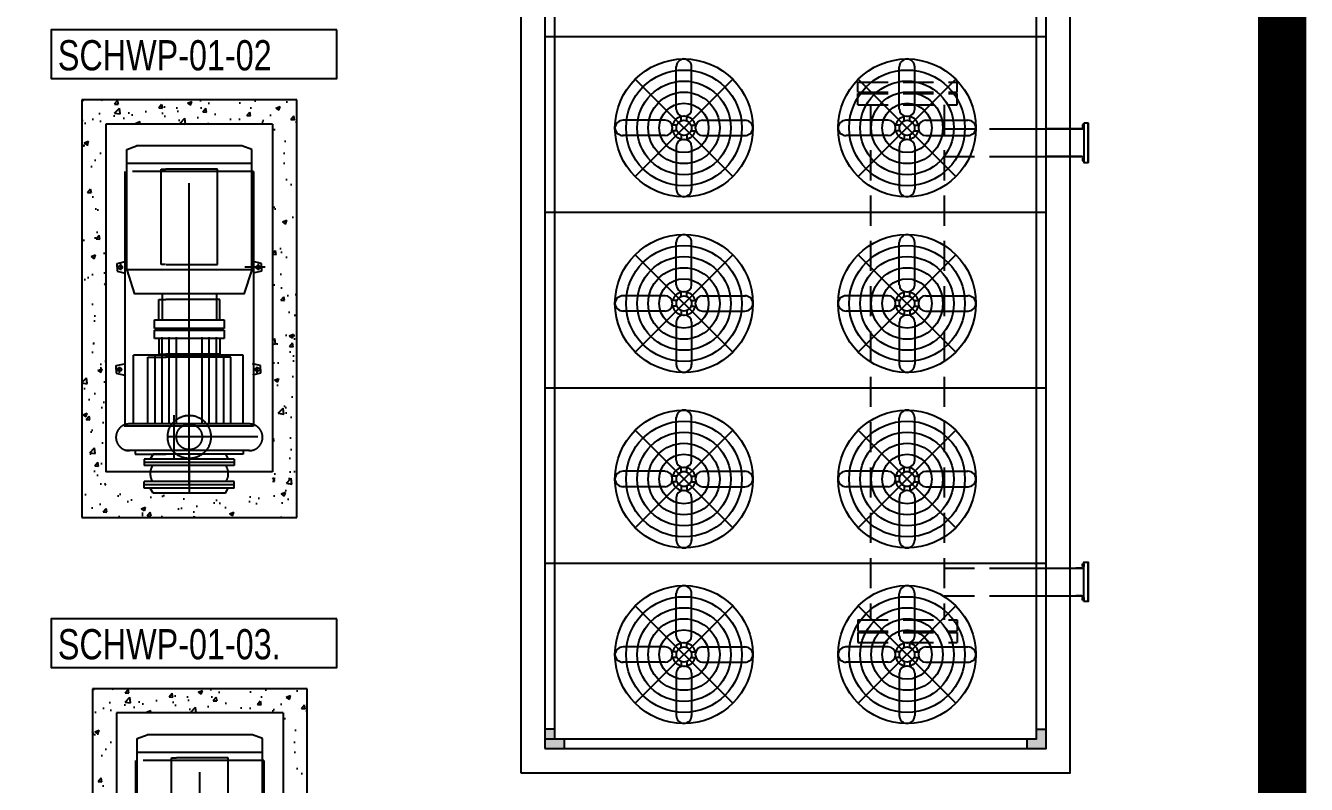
# Model space of a CAD drawing. Header units: millimetres. Extents: x -21221 to 1625077, y -149981 to 356550.
# Drawn here: x 309413 to 314710, y 132588 to 135727 of the extents above; entities that cross this region are included whole.
import ezdxf

# ---------------------------------------------------------------- set-up
doc = ezdxf.new("R2010")
doc.units = ezdxf.units.MM
doc.header["$LTSCALE"] = 1000
doc.header["$MEASUREMENT"] = 0
for name, pattern in [('CENTER', [2, 1.25, -0.25, 0.25, -0.25]), ('CENTERX2', [4, 2.5, -0.5, 0.5, -0.5]), ('DASHED', [0.75, 0.5, -0.25]), ('HIDDEN2', [0.1875, 0.125, -0.0625])]:
    doc.linetypes.add(name, pattern=pattern)
doc.layers.get('0').update_dxf_attribs({"linetype": 'CONTINUOUS'})
doc.layers.add('12- EQUIPMENT HVAC', color=12, linetype='CONTINUOUS')
doc.layers.add('HVAC-FURNITURE', color=9, linetype='CENTERX2')
doc.styles.add('STENCIL', font='stencil.shx')

# ---------------------------------------------------------------- blocks, each defined once
blk = doc.blocks.new('SCHWP-01-03.')
at = {"color": 12}
for p, q in [((-368, 852.4), (-368, -585.9)), ((321, 852.4), (-368, 852.4)), ((321, 852.4), (321, -585.9)), ((-282.3, 746.9), (-241.6, 762)), ((-282.3, 688.7), (-282.3, 746.9)), ((194.5, 762), (-241.6, 762)), ((235.2, 746.9), (194.5, 762)), ((235.2, 688.7), (235.2, 746.9)), ((235.2, 688.7), (-282.3, 688.7)), ((-282.3, 249.3), (-282.3, 688.7)), ((235.2, 249.3), (235.2, 688.7)), ((-288.8, -397.1), (-288.8, 655.3)), ((-140.2, 666.1), (-120.1, 666.1)), ((-140.2, 271.1), (-140.2, 666.1)), ((93.1, 666.1), (-120.5, 666.1)), ((93.1, 271.1), (93.1, 666.1)), ((241.7, 655.3), (241.7, -397.1)), ((-322.3, 275.3), (-288.3, 283.1)), ((-322.3, 259.4), (-322.3, 275.3)), ((-308.5, 273.5), (-308.5, 248.3)), ((-122, 271.1), (-140.2, 271.1)), ((-118.7, 271.1), (93.1, 271.1)), ((275.3, 275.3), (241.2, 283.1)), ((261.5, 273.5), (261.5, 248.3)), ((275.3, 259.4), (275.3, 275.3)), ((-322.3, 259.4), (-322.3, 243.6)), ((-322.3, 243.6), (-288.3, 235.8)), ((235.2, 249.3), (-282.3, 249.3)), ((-282.3, 249.3), (-249.5, 147.7)), ((235.2, 249.3), (202.4, 147.7)), ((275.3, 243.6), (241.2, 235.8)), ((275.3, 259.4), (275.3, 243.6)), ((202.9, 149.2), (-250, 149.2)), ((-149.3, 126.8), (-120.1, 126.8)), ((-149.3, 43.4), (-149.3, 126.8)), ((-134.7, 43), (-134.7, 147.7)), ((102.3, 126.8), (-120.5, 126.8)), ((89.9, 41.5), (89.9, 147.7)), ((102.3, 43.4), (102.3, 126.8)), ((-167.4, 7), (-167.4, 42.2)), ((-167.4, 42.2), (-120.3, 42.2)), ((-120.3, 7), (-167.4, 7)), ((-167.4, 0), (-120.3, 0)), ((-167.4, -35.1), (-167.4, 0)), ((-120.3, 42.2), (120.3, 42.2)), ((120.3, 7), (-120.3, 7)), ((-120.3, 0), (120.3, 0)), ((120.3, 42.2), (120.3, 7)), ((-120.3, -35.1), (-167.4, -35.1)), ((-149.3, -35.1), (-149.3, -99.2)), ((120.3, -35.1), (-120.3, -35.1)), ((102.3, -35.1), (102.3, -99.2)), ((120.3, 0), (120.3, -35.1)), ((199.6, -103.4), (-254.6, -103.4)), ((-165.7, -104.7), (-165.7, -388.6)), ((-149.3, -99.2), (-120.1, -99.2)), ((102.3, -99.2), (-120.5, -99.2)), ((118.6, -104.7), (118.6, -388.6)), ((-325.9, -147.2), (-291.8, -139.3)), ((-325.9, -163), (-325.9, -147.2)), ((-312.1, -177.1), (-312.1, -151.8)), ((-194.8, -388.6), (-194.8, -111.7)), ((-194.8, -111.7), (-119.3, -111.7)), ((147.8, -111.7), (-121.4, -111.7)), ((147.8, -388.6), (147.8, -111.7)), ((271.7, -147.2), (237.7, -139.3)), ((257.9, -177.1), (257.9, -151.8)), ((271.7, -163), (271.7, -147.2)), ((-325.9, -163), (-325.9, -178.8)), ((-325.9, -178.8), (-291.8, -186.7)), ((271.7, -178.8), (237.7, -186.7)), ((271.7, -163), (271.7, -178.8)), ((241.7, -397.1), (-292.3, -397.1)), ((-246.9, -496.6), (-246.9, -513)), ((-246.9, -513), (-120.3, -513)), ((-173.4, -513), (-184.6, -533.6)), ((126.4, -513), (-173.4, -513)), ((199.8, -513), (-120.3, -513)), ((126.4, -513), (137.5, -533.6)), ((199.8, -496.6), (199.8, -513)), ((162.6, -533.6), (-209.6, -533.6)), ((-209.6, -533.6), (-209.6, -547.3)), ((162.6, -547.3), (-209.6, -547.3)), ((-209.6, -547.3), (-209.6, -561)), ((162.6, -561), (-209.6, -561)), ((162.6, -533.6), (162.6, -547.3)), ((162.6, -547.3), (162.6, -561)), ((321, -585.9), (-368, -585.9)), ((162.6, -627.2), (-209.6, -627.2)), ((-209.6, -641), (-209.6, -627.2)), ((-112.5, -585.2, 45764.8), (173.9, -585.2, 45764.8)), ((-112.5, -585.2, 45764.8), (173.9, -585.2, 45764.8)), ((162.6, -641), (162.6, -627.2)), ((162.6, -641), (-209.6, -641)), ((-209.6, -654.7), (-209.6, -641)), ((162.6, -654.7), (-209.6, -654.7)), ((-173.4, -675.3), (-184.6, -654.7)), ((126.4, -675.3), (-173.4, -675.3)), ((126.4, -675.3), (137.5, -654.7)), ((162.6, -654.7), (162.6, -641))]:
    blk.add_line(p, q, dxfattribs=at)
at = {"color": 12, "linetype": 'CENTER'}
for p, q in [((-23.5, -643), (-23.5, 762)), ((-23.5, -643), (-23.5, 762)), ((290.6, 259.4), (206.4, 259.4)), ((-85.5, -536.8), (-85.5, -352.7)), ((226.6, -388.6), (-273.7, -388.6)), ((259.4, -442), (-112.8, -442)), ((226.1, -498.7), (-290.4, -498.7)), ((-23.5, -513), (-23.5, -675.3))]:
    blk.add_line(p, q, dxfattribs=at)
at = {"color": 12, "linetype": 'DASHED'}
for p, q in [((241.7, 655.3), (-288.8, 655.3)), ((-135.9, -388.6), (-135.9, -29.9)), ((-106.1, -388.6), (-106.1, -29.9)), ((-76.3, -388.6), (-76.3, -29.9)), ((29.3, -388.6), (29.3, -29.9)), ((59.1, -388.6), (59.1, -29.9)), ((88.8, -388.6), (88.8, -29.9))]:
    blk.add_line(p, q, dxfattribs=at)
at = {"color": 12, "linetype": 'Continuous'}
for p, q in [((-254.6, -388.6), (-254.6, -103.4)), ((199.6, -383.7), (199.6, -103.4))]:
    blk.add_line(p, q, dxfattribs=at)
at = {"color": 12}
for centre, radius in [((-308.5, 259.4), 7.77), ((261.5, 259.4), 7.77), ((-312.1, -163), 7.77), ((257.9, -163), 7.77), ((-23.5, -442), 89.3), ((-23.5, -442), 53.1)]:
    blk.add_circle(centre, radius, dxfattribs=at)
for centre, radius, start, end in [((-271.6, -443.6), 55.1, 92.1357, 271.6189), ((224.6, -443.6), 55.1, 268.3811, 87.8643), ((-120.3, -594.1), 64.7, 149.2103, 210.7897), ((73.3, -594.1), 64.7, 329.2103, 30.7897)]:
    blk.add_arc(centre, radius, start, end, dxfattribs=at)
blk = doc.blocks.new('SCHWP-01-02')
at = {"color": 12}
for p, q in [((-368, 810.2), (-368, -628.1)), ((321, 810.2), (-368, 810.2)), ((321, 810.2), (321, -628.1)), ((-282.3, 704.8), (-241.6, 719.9)), ((-282.3, 646.5), (-282.3, 704.8)), ((194.5, 719.9), (-241.6, 719.9)), ((235.2, 704.8), (194.5, 719.9)), ((235.2, 646.5), (235.2, 704.8)), ((235.2, 646.5), (-282.3, 646.5)), ((-282.3, 207.1), (-282.3, 646.5)), ((235.2, 207.1), (235.2, 646.5)), ((-288.8, -439.3), (-288.8, 613.2)), ((-140.2, 623.9), (-120.1, 623.9)), ((-140.2, 228.9), (-140.2, 623.9)), ((93.1, 623.9), (-120.5, 623.9)), ((93.1, 228.9), (93.1, 623.9)), ((241.7, 613.2), (241.7, -439.3)), ((-322.3, 233.1), (-288.3, 240.9)), ((-322.3, 217.3), (-322.3, 233.1)), ((-322.3, 217.3), (-322.3, 201.5)), ((-308.5, 231.4), (-308.5, 206.1)), ((-122, 228.9), (-140.2, 228.9)), ((-118.7, 228.9), (93.1, 228.9)), ((275.3, 233.1), (241.2, 240.9)), ((261.5, 231.4), (261.5, 206.1)), ((275.3, 217.3), (275.3, 233.1)), ((275.3, 217.3), (275.3, 201.5)), ((-322.3, 201.5), (-288.3, 193.6)), ((235.2, 207.1), (-282.3, 207.1)), ((-282.3, 207.1), (-249.5, 105.6)), ((235.2, 207.1), (202.4, 105.6)), ((275.3, 201.5), (241.2, 193.6)), ((202.9, 107.1), (-250, 107.1)), ((-149.3, 84.7), (-120.1, 84.7)), ((-149.3, 1.2), (-149.3, 84.7)), ((-134.7, 0.8), (-134.7, 105.6)), ((102.3, 84.7), (-120.5, 84.7)), ((89.9, -0.7), (89.9, 105.6)), ((102.3, 1.2), (102.3, 84.7)), ((-167.4, -35.1), (-167.4, 0)), ((-167.4, 0), (-120.3, 0)), ((-120.3, 0), (120.3, 0)), ((-120.3, -35.1), (-167.4, -35.1)), ((-167.4, -42.2), (-120.3, -42.2)), ((-167.4, -77.3), (-167.4, -42.2)), ((120.3, -35.1), (-120.3, -35.1)), ((-120.3, -42.2), (120.3, -42.2)), ((120.3, 0), (120.3, -35.1)), ((120.3, -42.2), (120.3, -77.3)), ((-120.3, -77.3), (-167.4, -77.3)), ((-149.3, -77.3), (-149.3, -141.3)), ((120.3, -77.3), (-120.3, -77.3)), ((102.3, -77.3), (102.3, -141.3)), ((199.6, -145.6), (-254.6, -145.6)), ((-194.8, -430.7), (-194.8, -153.8)), ((-194.8, -153.8), (-119.3, -153.8)), ((-165.7, -146.8), (-165.7, -430.7)), ((-149.3, -141.3), (-120.1, -141.3)), ((147.8, -153.8), (-121.4, -153.8)), ((102.3, -141.3), (-120.5, -141.3)), ((118.6, -146.8), (118.6, -430.7)), ((147.8, -430.7), (147.8, -153.8)), ((-325.9, -189.3), (-291.8, -181.5)), ((-325.9, -205.2), (-325.9, -189.3)), ((-325.9, -205.2), (-325.9, -221)), ((-312.1, -219.2), (-312.1, -194)), ((271.7, -189.3), (237.7, -181.5)), ((257.9, -219.2), (257.9, -194)), ((271.7, -205.2), (271.7, -189.3)), ((271.7, -205.2), (271.7, -221)), ((-325.9, -221), (-291.8, -228.8)), ((271.7, -221), (237.7, -228.8)), ((241.7, -439.3), (-292.3, -439.3)), ((-246.9, -538.8), (-246.9, -555.1)), ((-246.9, -555.1), (-120.3, -555.1)), ((162.6, -575.7), (-209.6, -575.7)), ((-209.6, -575.7), (-209.6, -589.5)), ((-173.4, -555.1), (-184.6, -575.7)), ((126.4, -555.1), (-173.4, -555.1)), ((199.8, -555.1), (-120.3, -555.1)), ((126.4, -555.1), (137.5, -575.7)), ((162.6, -575.7), (162.6, -589.5)), ((199.8, -538.8), (199.8, -555.1)), ((321, -628.1), (-368, -628.1)), ((162.6, -589.5), (-209.6, -589.5)), ((-209.6, -589.5), (-209.6, -603.2)), ((162.6, -603.2), (-209.6, -603.2)), ((-112.5, -627.4, 45764.8), (173.9, -627.4, 45764.8)), ((-112.5, -627.4, 45764.8), (173.9, -627.4, 45764.8)), ((162.6, -589.5), (162.6, -603.2)), ((162.6, -669.4), (-209.6, -669.4)), ((-209.6, -683.1), (-209.6, -669.4)), ((162.6, -683.1), (-209.6, -683.1)), ((-209.6, -696.9), (-209.6, -683.1)), ((162.6, -683.1), (162.6, -669.4)), ((162.6, -696.9), (162.6, -683.1)), ((162.6, -696.9), (-209.6, -696.9)), ((-173.4, -717.5), (-184.6, -696.9)), ((126.4, -717.5), (-173.4, -717.5)), ((126.4, -717.5), (137.5, -696.9))]:
    blk.add_line(p, q, dxfattribs=at)
at = {"color": 12, "linetype": 'CENTER'}
for p, q in [((-23.5, -685.2), (-23.5, 719.9)), ((-23.5, -685.2), (-23.5, 719.9)), ((290.6, 217.3), (206.4, 217.3)), ((-85.5, -579), (-85.5, -394.9)), ((226.6, -430.7), (-273.7, -430.7)), ((259.4, -484.2), (-112.8, -484.2)), ((226.1, -540.9), (-290.4, -540.9)), ((-23.5, -555.1), (-23.5, -717.5))]:
    blk.add_line(p, q, dxfattribs=at)
at = {"color": 12, "linetype": 'DASHED'}
for p, q in [((241.7, 613.2), (-288.8, 613.2)), ((-135.9, -430.7), (-135.9, -72)), ((-106.1, -430.7), (-106.1, -72)), ((-76.3, -430.7), (-76.3, -72)), ((29.3, -430.7), (29.3, -72)), ((59.1, -430.7), (59.1, -72)), ((88.8, -430.7), (88.8, -72))]:
    blk.add_line(p, q, dxfattribs=at)
at = {"color": 12, "linetype": 'Continuous'}
for p, q in [((-254.6, -430.7), (-254.6, -145.6)), ((199.6, -425.9), (199.6, -145.6))]:
    blk.add_line(p, q, dxfattribs=at)
at = {"color": 12}
for centre, radius in [((-308.5, 217.3), 7.77), ((261.5, 217.3), 7.77), ((-312.1, -205.2), 7.77), ((257.9, -205.2), 7.77), ((-23.5, -484.2), 89.3), ((-23.5, -484.2), 53.1)]:
    blk.add_circle(centre, radius, dxfattribs=at)
for centre, radius, start, end in [((-271.6, -485.8), 55.1, 92.1357, 271.6189), ((224.6, -485.8), 55.1, 268.3811, 87.8643), ((-120.3, -636.3), 64.7, 149.2103, 210.7897), ((73.3, -636.3), 64.7, 329.2103, 30.7897)]:
    blk.add_arc(centre, radius, start, end, dxfattribs=at)
blk = doc.blocks.new('chiller-no-02')
for points in [[(-6616.5, 1036.5), (-6616.5, 956.5), (-6576.5, 956.5), (-6576.5, 996.5), (-6536.5, 996.5), (-6536.5, 1036.5)], [(-6616.5, -1036.5), (-6616.5, -956.5), (-6576.5, -956.5), (-6576.5, -996.5), (-6536.5, -996.5), (-6536.5, -1036.5)]]:
    blk.add_hatch(color=256).paths.add_polyline_path(points)
for p, q in [((-6536.5, 996.5), (-6536.5, 1036.5)), ((-5850.2, 1036.5), (-5850.2, -1036.5)), ((-5123.9, 1036.5), (-5123.9, -1036.5)), ((-4397.7, 1036.5), (-4397.7, -1036.5)), ((-3671.4, 1036.5), (-3671.4, -1036.5)), ((-6576.5, 956.5), (-6616.5, 956.5)), ((-5984.1, -891.1), (-5984.1, -1192.8)), ((-5869.9, -891.1), (-5869.9, -1192.8)), ((-4167.5, -891.1), (-4167.5, -1192.8)), ((-4053.2, -891.1), (-4053.2, -1192.8)), ((-6576.5, -956.5), (-6616.5, -956.5)), ((-6536.5, -996.5), (-6536.5, -1036.5)), ((-4167.5, -1183.7), (-4167.5, -1041.1)), ((-4053.2, -1183.7), (-4053.2, -1041.1)), ((-5984.1, -1183.7), (-5984.1, -1160.1)), ((-5869.9, -1183.7), (-5869.9, -1160.1)), ((-5984.2, -1192.8), (-5984.2, -1192.8)), ((-5968, -1192.8), (-5968, -1192.8)), ((-5863.1, -1192.8), (-5863.1, -1187.6)), ((-5863.1, -1187.6), (-5851.8, -1187.6)), ((-5851.8, -1192.8), (-5863.1, -1192.8)), ((-5851.8, -1187.6), (-5851.8, -1192.8)), ((-4185.6, -1187.6), (-4185.6, -1192.8)), ((-4174.3, -1187.6), (-4185.6, -1187.6)), ((-4185.6, -1192.8), (-4174.3, -1192.8)), ((-4174.3, -1192.8), (-4174.3, -1187.6)), ((-4069.4, -1192.8), (-4069.4, -1192.8)), ((-4053.2, -1192.8), (-4053.2, -1192.8))]:
    blk.add_line(p, q)
at = {"color": 9}
for p, q in [((-6259.6, 538.7), (-6259.6, 715.7)), ((-6195.9, 538.7), (-6195.9, 713)), ((-5533.3, 538.7), (-5533.3, 715.7)), ((-5469.6, 538.7), (-5469.6, 713)), ((-4807, 538.7), (-4807, 715.7)), ((-4743.3, 538.7), (-4743.3, 713)), ((-4080.7, 538.7), (-4080.7, 715.7)), ((-4017.1, 538.7), (-4017.1, 713)), ((-6429.4, 259.6), (-6026.1, 663)), ((-6429.4, 663), (-6026.1, 259.6)), ((-5703.1, 259.6), (-5299.8, 663)), ((-5703.1, 663), (-5299.8, 259.6)), ((-4976.9, 259.6), (-4573.5, 663)), ((-4976.9, 663), (-4573.5, 259.6)), ((-4250.6, 259.6), (-3847.2, 663)), ((-4250.6, 663), (-3847.2, 259.6)), ((-6305.2, 493.1), (-6479.4, 493.1)), ((-6239.5, 490.3), (-6239.5, 510.9)), ((-6225.2, 509.4), (-6230.3, 509.4)), ((-6216, 490.3), (-6216, 510.9)), ((-6150.3, 493.1), (-5973.3, 493.1)), ((-5578.9, 493.1), (-5753.2, 493.1)), ((-5513.2, 490.3), (-5513.2, 510.9)), ((-5499, 509.4), (-5504, 509.4)), ((-5489.7, 490.3), (-5489.7, 510.9)), ((-5424, 493.1), (-5247, 493.1)), ((-4852.6, 493.1), (-5026.9, 493.1)), ((-4786.9, 490.3), (-4786.9, 510.9)), ((-4772.7, 509.4), (-4777.7, 509.4)), ((-4763.5, 490.3), (-4763.5, 510.9)), ((-4697.8, 493.1), (-4520.7, 493.1)), ((-4126.3, 493.1), (-4300.6, 493.1)), ((-4060.6, 490.3), (-4060.6, 510.9)), ((-4046.4, 509.4), (-4051.4, 509.4)), ((-4037.2, 490.3), (-4037.2, 510.9)), ((-3971.5, 493.1), (-3794.4, 493.1)), ((-6305.2, 429.4), (-6482.2, 429.4)), ((-6256.8, 473), (-6277.3, 473)), ((-6256.8, 449.6), (-6277.3, 449.6)), ((-6275.8, 463.8), (-6275.8, 458.8)), ((-6239.5, 432.2), (-6239.5, 411.7)), ((-6216, 432.2), (-6216, 411.7)), ((-6198.7, 473), (-6178.2, 473)), ((-6198.7, 449.6), (-6178.2, 449.6)), ((-6179.6, 458.8), (-6179.6, 463.8)), ((-6150.3, 429.4), (-5976, 429.4)), ((-5578.9, 429.4), (-5755.9, 429.4)), ((-5530.5, 473), (-5551, 473)), ((-5530.5, 449.6), (-5551, 449.6)), ((-5549.6, 463.8), (-5549.6, 458.8)), ((-5513.2, 432.2), (-5513.2, 411.7)), ((-5489.7, 432.2), (-5489.7, 411.7)), ((-5472.4, 473), (-5451.9, 473)), ((-5472.4, 449.6), (-5451.9, 449.6)), ((-5453.4, 458.8), (-5453.4, 463.8)), ((-5424, 429.4), (-5249.8, 429.4)), ((-4852.6, 429.4), (-5029.6, 429.4)), ((-4804.2, 473), (-4824.8, 473)), ((-4804.2, 449.6), (-4824.8, 449.6)), ((-4823.3, 463.8), (-4823.3, 458.8)), ((-4786.9, 432.2), (-4786.9, 411.7)), ((-4763.5, 432.2), (-4763.5, 411.7)), ((-4746.1, 473), (-4725.6, 473)), ((-4746.1, 449.6), (-4725.6, 449.6)), ((-4727.1, 458.8), (-4727.1, 463.8)), ((-4697.8, 429.4), (-4523.5, 429.4)), ((-4126.3, 429.4), (-4303.4, 429.4)), ((-4078, 473), (-4098.5, 473)), ((-4078, 449.6), (-4098.5, 449.6)), ((-4097, 463.8), (-4097, 458.8)), ((-4060.6, 432.2), (-4060.6, 411.7)), ((-4037.2, 432.2), (-4037.2, 411.7)), ((-4019.9, 473), (-3999.3, 473)), ((-4019.9, 449.6), (-3999.3, 449.6)), ((-4000.8, 458.8), (-4000.8, 463.8)), ((-3971.5, 429.4), (-3797.2, 429.4)), ((-6259.6, 383.9), (-6259.6, 209.6)), ((-6230.3, 413.2), (-6225.2, 413.2)), ((-6195.9, 383.9), (-6195.9, 206.8)), ((-5533.3, 383.9), (-5533.3, 209.6)), ((-5504, 413.2), (-5499, 413.2)), ((-5469.6, 383.9), (-5469.6, 206.8)), ((-4807, 383.9), (-4807, 209.6)), ((-4777.7, 413.2), (-4772.7, 413.2)), ((-4743.3, 383.9), (-4743.3, 206.8)), ((-4080.7, 383.9), (-4080.7, 209.6)), ((-4051.4, 413.2), (-4046.4, 413.2)), ((-4017.1, 383.9), (-4017.1, 206.8)), ((-6259.6, -383.9), (-6259.6, -209.6)), ((-6195.9, -383.9), (-6195.9, -206.8)), ((-5533.3, -383.9), (-5533.3, -209.6)), ((-5469.6, -383.9), (-5469.6, -206.8)), ((-4807, -383.9), (-4807, -209.6)), ((-4743.3, -383.9), (-4743.3, -206.8)), ((-4080.7, -383.9), (-4080.7, -209.6)), ((-4017.1, -383.9), (-4017.1, -206.8)), ((-6429.4, -259.6), (-6026.1, -663)), ((-6429.4, -663), (-6026.1, -259.6)), ((-5703.1, -259.6), (-5299.8, -663)), ((-5703.1, -663), (-5299.8, -259.6)), ((-4976.9, -259.6), (-4573.5, -663)), ((-4976.9, -663), (-4573.5, -259.6)), ((-4250.6, -259.6), (-3847.2, -663)), ((-4250.6, -663), (-3847.2, -259.6)), ((-6239.5, -432.2), (-6239.5, -411.7)), ((-6230.3, -413.2), (-6225.2, -413.2)), ((-6216, -432.2), (-6216, -411.7)), ((-5513.2, -432.2), (-5513.2, -411.7)), ((-5504, -413.2), (-5499, -413.2)), ((-5489.7, -432.2), (-5489.7, -411.7)), ((-4786.9, -432.2), (-4786.9, -411.7)), ((-4777.7, -413.2), (-4772.7, -413.2)), ((-4763.5, -432.2), (-4763.5, -411.7)), ((-4060.6, -432.2), (-4060.6, -411.7)), ((-4051.4, -413.2), (-4046.4, -413.2)), ((-4037.2, -432.2), (-4037.2, -411.7)), ((-6305.2, -429.4), (-6482.2, -429.4)), ((-6256.8, -449.6), (-6277.3, -449.6)), ((-6256.8, -473), (-6277.3, -473)), ((-6275.8, -463.8), (-6275.8, -458.8)), ((-6198.7, -449.6), (-6178.2, -449.6)), ((-6198.7, -473), (-6178.2, -473)), ((-6179.6, -458.8), (-6179.6, -463.8)), ((-6150.3, -429.4), (-5976, -429.4)), ((-5578.9, -429.4), (-5755.9, -429.4)), ((-5530.5, -449.6), (-5551, -449.6)), ((-5530.5, -473), (-5551, -473)), ((-5549.6, -463.8), (-5549.6, -458.8)), ((-5472.4, -449.6), (-5451.9, -449.6)), ((-5472.4, -473), (-5451.9, -473)), ((-5453.4, -458.8), (-5453.4, -463.8)), ((-5424, -429.4), (-5249.8, -429.4)), ((-4852.6, -429.4), (-5029.6, -429.4)), ((-4804.2, -449.6), (-4824.8, -449.6)), ((-4804.2, -473), (-4824.8, -473)), ((-4823.3, -463.8), (-4823.3, -458.8)), ((-4746.1, -449.6), (-4725.6, -449.6)), ((-4746.1, -473), (-4725.6, -473)), ((-4727.1, -458.8), (-4727.1, -463.8)), ((-4697.8, -429.4), (-4523.5, -429.4)), ((-4126.3, -429.4), (-4303.4, -429.4)), ((-4078, -449.6), (-4098.5, -449.6)), ((-4078, -473), (-4098.5, -473)), ((-4097, -463.8), (-4097, -458.8)), ((-4019.9, -449.6), (-3999.3, -449.6)), ((-4019.9, -473), (-3999.3, -473)), ((-4000.8, -458.8), (-4000.8, -463.8)), ((-3971.5, -429.4), (-3797.2, -429.4)), ((-6305.2, -493.1), (-6479.4, -493.1)), ((-6239.5, -490.3), (-6239.5, -510.9)), ((-6225.2, -509.4), (-6230.3, -509.4)), ((-6216, -490.3), (-6216, -510.9)), ((-6150.3, -493.1), (-5973.3, -493.1)), ((-5578.9, -493.1), (-5753.2, -493.1)), ((-5513.2, -490.3), (-5513.2, -510.9)), ((-5499, -509.4), (-5504, -509.4)), ((-5489.7, -490.3), (-5489.7, -510.9)), ((-5424, -493.1), (-5247, -493.1)), ((-4852.6, -493.1), (-5026.9, -493.1)), ((-4786.9, -490.3), (-4786.9, -510.9)), ((-4772.7, -509.4), (-4777.7, -509.4)), ((-4763.5, -490.3), (-4763.5, -510.9)), ((-4697.8, -493.1), (-4520.7, -493.1)), ((-4126.3, -493.1), (-4300.6, -493.1)), ((-4060.6, -490.3), (-4060.6, -510.9)), ((-4046.4, -509.4), (-4051.4, -509.4)), ((-4037.2, -490.3), (-4037.2, -510.9)), ((-3971.5, -493.1), (-3794.4, -493.1)), ((-6259.6, -538.7), (-6259.6, -715.7)), ((-6195.9, -538.7), (-6195.9, -713)), ((-5533.3, -538.7), (-5533.3, -715.7)), ((-5469.6, -538.7), (-5469.6, -713)), ((-4807, -538.7), (-4807, -715.7)), ((-4743.3, -538.7), (-4743.3, -713)), ((-4080.7, -538.7), (-4080.7, -715.7)), ((-4017.1, -538.7), (-4017.1, -713))]:
    blk.add_line(p, q, dxfattribs=at)
at = {"linetype": 'HIDDEN2'}
for p, q in [((-6177.7, -257.9), (-6177.7, -668.2)), ((-6135.8, -257.9), (-6177.7, -257.9)), ((-6135.8, -257.9), (-6135.8, -668.2)), ((-6130.8, -257.9), (-6130.8, -668.2)), ((-6084, -257.9), (-6130.8, -257.9)), ((-6084, -257.9), (-6084, -668.2)), ((-3953.4, -257.9), (-3953.4, -668.2)), ((-3953.4, -257.9), (-3906.5, -257.9)), ((-3906.5, -257.9), (-3906.5, -668.2)), ((-3901.6, -257.9), (-3901.6, -668.2)), ((-3901.6, -257.9), (-3859.7, -257.9)), ((-3859.7, -257.9), (-3859.7, -668.2)), ((-3953.4, -310.7), (-6084, -310.7)), ((-3953.4, -615.4), (-6084, -615.4)), ((-5984.1, -615.4), (-5984.1, -891.1)), ((-5869.9, -615.4), (-5869.9, -891.1)), ((-4167.5, -615.4), (-4167.5, -891.1)), ((-4053.2, -615.4), (-4053.2, -891.1)), ((-6135.8, -668.2), (-6177.7, -668.2)), ((-6084, -668.2), (-6130.8, -668.2)), ((-3953.4, -668.2), (-3906.5, -668.2)), ((-3901.6, -668.2), (-3859.7, -668.2))]:
    blk.add_line(p, q, dxfattribs=at)
for points in [[(-6716.5, 1136.5), (-6716.5, -1136.5), (6716.5, -1136.5), (6716.5, 1136.5)], [(-6616.5, 1036.5), (-6616.5, -1036.5), (6616.5, -1036.5), (6616.5, 1036.5)], [(-6576.5, 996.5), (-6576.5, -996.5), (6576.5, -996.5), (6576.5, 996.5)]]:
    blk.add_lwpolyline(points, close=True)
blk.add_lwpolyline([(6576.5, -956.5), (6576.5, 1036.5), (-6576.5, 1036.5), (-6576.5, -956.5)])
at = {"elevation": 0}
for points in [[(-6008.1, -1192.8), (-5845.9, -1192.8), (-5845.9, -1211), (-6008.1, -1211)], [(-6002.9, -1187.6), (-5991.6, -1187.6), (-5991.6, -1192.8), (-6002.9, -1192.8)], [(-4029.3, -1192.8), (-4191.5, -1192.8), (-4191.5, -1211), (-4029.3, -1211)], [(-4034.5, -1187.6), (-4045.8, -1187.6), (-4045.8, -1192.8), (-4034.5, -1192.8)]]:
    blk.add_lwpolyline(points, close=True, dxfattribs=at)
for points in [[(-6008.1, -1211), (-5845.9, -1211)], [(-4029.3, -1211), (-4191.5, -1211)]]:
    blk.add_lwpolyline(points, dxfattribs=at)
at = {"color": 9}
for centre, radius in [((-6227.7, 461.3), 285.2), ((-5501.5, 461.3), 285.2), ((-4775.2, 461.3), 285.2), ((-4048.9, 461.3), 285.2), ((-6227.7, 461.3), 239.5), ((-5501.5, 461.3), 239.5), ((-4775.2, 461.3), 239.5), ((-4048.9, 461.3), 239.5), ((-6227.7, 461.3), 193.7), ((-5501.5, 461.3), 193.7), ((-4775.2, 461.3), 193.7), ((-4048.9, 461.3), 193.7), ((-6227.7, 461.3), 147.9), ((-5501.5, 461.3), 147.9), ((-4775.2, 461.3), 147.9), ((-4048.9, 461.3), 147.9), ((-6227.7, 461.3), 102.2), ((-5501.5, 461.3), 102.2), ((-4775.2, 461.3), 102.2), ((-4048.9, 461.3), 102.2), ((-6227.7, 461.3), 31.3), ((-6227.7, 461.3), 31.3), ((-6227.7, 461.3), 31.3), ((-6227.7, 461.3), 31.3), ((-5501.5, 461.3), 31.3), ((-5501.5, 461.3), 31.3), ((-5501.5, 461.3), 31.3), ((-5501.5, 461.3), 31.3), ((-4775.2, 461.3), 31.3), ((-4775.2, 461.3), 31.3), ((-4775.2, 461.3), 31.3), ((-4775.2, 461.3), 31.3), ((-4048.9, 461.3), 31.3), ((-4048.9, 461.3), 31.3), ((-4048.9, 461.3), 31.3), ((-4048.9, 461.3), 31.3), ((-6227.7, -461.3), 285.2), ((-5501.5, -461.3), 285.2), ((-4775.2, -461.3), 285.2), ((-4048.9, -461.3), 285.2), ((-6227.7, -461.3), 239.5), ((-5501.5, -461.3), 239.5), ((-4775.2, -461.3), 239.5), ((-4048.9, -461.3), 239.5), ((-6227.7, -461.3), 193.7), ((-6227.7, -461.3), 147.9), ((-5501.5, -461.3), 193.7), ((-5501.5, -461.3), 147.9), ((-4775.2, -461.3), 193.7), ((-4775.2, -461.3), 147.9), ((-4048.9, -461.3), 193.7), ((-4048.9, -461.3), 147.9), ((-6227.7, -461.3), 102.2), ((-5501.5, -461.3), 102.2), ((-4775.2, -461.3), 102.2), ((-4048.9, -461.3), 102.2), ((-6227.7, -461.3), 31.3), ((-6227.7, -461.3), 31.3), ((-6227.7, -461.3), 31.3), ((-6227.7, -461.3), 31.3), ((-5501.5, -461.3), 31.3), ((-5501.5, -461.3), 31.3), ((-5501.5, -461.3), 31.3), ((-5501.5, -461.3), 31.3), ((-4775.2, -461.3), 31.3), ((-4775.2, -461.3), 31.3), ((-4775.2, -461.3), 31.3), ((-4775.2, -461.3), 31.3), ((-4048.9, -461.3), 31.3), ((-4048.9, -461.3), 31.3), ((-4048.9, -461.3), 31.3), ((-4048.9, -461.3), 31.3)]:
    blk.add_circle(centre, radius, dxfattribs=at)
for centre, radius, start, end in [((-6226, 712.9), 33.6, 93.0001, 179.9416), ((-6229.5, 712.9), 33.6, 0.0584, 86.9999), ((-5499.7, 712.9), 33.6, 93.0001, 179.9416), ((-5503.2, 712.9), 33.6, 0.0584, 86.9999), ((-4773.4, 712.9), 33.6, 93.0001, 179.9416), ((-4776.9, 712.9), 33.6, 0.0584, 86.9999), ((-4047.2, 712.9), 33.6, 93.0001, 179.9416), ((-4050.7, 712.9), 33.6, 0.0584, 86.9999), ((-6230.3, 538.7), 29.3, 180, 270), ((-6225.2, 538.7), 29.3, 270, 0), ((-5504, 538.7), 29.3, 180, 270), ((-5499, 538.7), 29.3, 270, 0), ((-4777.7, 538.7), 29.3, 180, 270), ((-4772.7, 538.7), 29.3, 270, 0), ((-4051.4, 538.7), 29.3, 180, 270), ((-4046.4, 538.7), 29.3, 270, 0), ((-6479.4, 459.5), 33.6, 90.0584, 176.9999), ((-6305.2, 463.8), 29.3, 0, 90), ((-6227.7, 461.3), 48.1, 104.1169, 165.8831), ((-6227.7, 461.3), 48.1, 14.1169, 75.8831), ((-6150.3, 463.8), 29.3, 90, 180), ((-5976.1, 459.5), 33.6, 3.0001, 89.9416), ((-5753.1, 459.5), 33.6, 90.0584, 176.9999), ((-5578.9, 463.8), 29.3, 0, 90), ((-5501.5, 461.3), 48.1, 104.1169, 165.8831), ((-5501.5, 461.3), 48.1, 14.1169, 75.8831), ((-5424, 463.8), 29.3, 90, 180), ((-5249.8, 459.5), 33.6, 3.0001, 89.9416), ((-5026.8, 459.5), 33.6, 90.0584, 176.9999), ((-4852.6, 463.8), 29.3, 0, 90), ((-4775.2, 461.3), 48.1, 104.1169, 165.8831), ((-4775.2, 461.3), 48.1, 14.1169, 75.8831), ((-4697.8, 463.8), 29.3, 90, 180), ((-4523.5, 459.5), 33.6, 3.0001, 89.9416), ((-4300.6, 459.5), 33.6, 90.0584, 176.9999), ((-4126.3, 463.8), 29.3, 0, 90), ((-4048.9, 461.3), 48.1, 104.1169, 165.8831), ((-4048.9, 461.3), 48.1, 14.1169, 75.8831), ((-3971.5, 463.8), 29.3, 90, 180), ((-3797.2, 459.5), 33.6, 3.0001, 89.9416), ((-6479.4, 463), 33.6, 183.0001, 269.9416), ((-6305.2, 458.8), 29.3, 270, 0), ((-6227.7, 461.3), 48.1, 194.1169, 255.8831), ((-6227.7, 461.3), 48.1, 284.1169, 345.8831), ((-6150.3, 458.8), 29.3, 180, 270), ((-5976.1, 463), 33.6, 270.0584, 356.9999), ((-5753.1, 463), 33.6, 183.0001, 269.9416), ((-5578.9, 458.8), 29.3, 270, 0), ((-5501.5, 461.3), 48.1, 194.1169, 255.8831), ((-5501.5, 461.3), 48.1, 284.1169, 345.8831), ((-5424, 458.8), 29.3, 180, 270), ((-5249.8, 463), 33.6, 270.0584, 356.9999), ((-5026.8, 463), 33.6, 183.0001, 269.9416), ((-4852.6, 458.8), 29.3, 270, 0), ((-4775.2, 461.3), 48.1, 194.1169, 255.8831), ((-4775.2, 461.3), 48.1, 284.1169, 345.8831), ((-4697.8, 458.8), 29.3, 180, 270), ((-4523.5, 463), 33.6, 270.0584, 356.9999), ((-4300.6, 463), 33.6, 183.0001, 269.9416), ((-4126.3, 458.8), 29.3, 270, 0), ((-4048.9, 461.3), 48.1, 194.1169, 255.8831), ((-4048.9, 461.3), 48.1, 284.1169, 345.8831), ((-3971.5, 458.8), 29.3, 180, 270), ((-3797.2, 463), 33.6, 270.0584, 356.9999), ((-6230.3, 383.9), 29.3, 90, 180), ((-6225.2, 383.9), 29.3, 0, 90), ((-5504, 383.9), 29.3, 90, 180), ((-5499, 383.9), 29.3, 0, 90), ((-4777.7, 383.9), 29.3, 90, 180), ((-4772.7, 383.9), 29.3, 0, 90), ((-4051.4, 383.9), 29.3, 90, 180), ((-4046.4, 383.9), 29.3, 0, 90), ((-6226, 209.6), 33.6, 180.0584, 266.9999), ((-6229.5, 209.6), 33.6, 273.0001, 359.9416), ((-5499.7, 209.6), 33.6, 180.0584, 266.9999), ((-5503.2, 209.6), 33.6, 273.0001, 359.9416), ((-4773.4, 209.6), 33.6, 180.0584, 266.9999), ((-4776.9, 209.6), 33.6, 273.0001, 359.9416), ((-4047.2, 209.6), 33.6, 180.0584, 266.9999), ((-4050.7, 209.6), 33.6, 273.0001, 359.9416), ((-6226, -209.6), 33.6, 93.0001, 179.9416), ((-6229.5, -209.6), 33.6, 0.0584, 86.9999), ((-5499.7, -209.6), 33.6, 93.0001, 179.9416), ((-5503.2, -209.6), 33.6, 0.0584, 86.9999), ((-4773.4, -209.6), 33.6, 93.0001, 179.9416), ((-4776.9, -209.6), 33.6, 0.0584, 86.9999), ((-4047.2, -209.6), 33.6, 93.0001, 179.9416), ((-4050.7, -209.6), 33.6, 0.0584, 86.9999), ((-6227.7, -461.3), 48.1, 104.1169, 165.8831), ((-6230.3, -383.9), 29.3, 180, 270), ((-6225.2, -383.9), 29.3, 270, 0), ((-6227.7, -461.3), 48.1, 14.1169, 75.8831), ((-5501.5, -461.3), 48.1, 104.1169, 165.8831), ((-5504, -383.9), 29.3, 180, 270), ((-5499, -383.9), 29.3, 270, 0), ((-5501.5, -461.3), 48.1, 14.1169, 75.8831), ((-4775.2, -461.3), 48.1, 104.1169, 165.8831), ((-4777.7, -383.9), 29.3, 180, 270), ((-4772.7, -383.9), 29.3, 270, 0), ((-4775.2, -461.3), 48.1, 14.1169, 75.8831), ((-4048.9, -461.3), 48.1, 104.1169, 165.8831), ((-4051.4, -383.9), 29.3, 180, 270), ((-4046.4, -383.9), 29.3, 270, 0), ((-4048.9, -461.3), 48.1, 14.1169, 75.8831), ((-6479.4, -463), 33.6, 90.0584, 176.9999), ((-6479.4, -459.5), 33.6, 183.0001, 269.9416), ((-6305.2, -458.8), 29.3, 0, 90), ((-6305.2, -463.8), 29.3, 270, 0), ((-6227.7, -461.3), 48.1, 194.1169, 255.8831), ((-6227.7, -461.3), 48.1, 284.1169, 345.8831), ((-6150.3, -458.8), 29.3, 90, 180), ((-6150.3, -463.8), 29.3, 180, 270), ((-5976.1, -463), 33.6, 3.0001, 89.9416), ((-5976.1, -459.5), 33.6, 270.0584, 356.9999), ((-5753.1, -463), 33.6, 90.0584, 176.9999), ((-5753.1, -459.5), 33.6, 183.0001, 269.9416), ((-5578.9, -458.8), 29.3, 0, 90), ((-5578.9, -463.8), 29.3, 270, 0), ((-5501.5, -461.3), 48.1, 194.1169, 255.8831), ((-5501.5, -461.3), 48.1, 284.1169, 345.8831), ((-5424, -458.8), 29.3, 90, 180), ((-5424, -463.8), 29.3, 180, 270), ((-5249.8, -463), 33.6, 3.0001, 89.9416), ((-5249.8, -459.5), 33.6, 270.0584, 356.9999), ((-5026.8, -463), 33.6, 90.0584, 176.9999), ((-5026.8, -459.5), 33.6, 183.0001, 269.9416), ((-4852.6, -458.8), 29.3, 0, 90), ((-4852.6, -463.8), 29.3, 270, 0), ((-4775.2, -461.3), 48.1, 194.1169, 255.8831), ((-4775.2, -461.3), 48.1, 284.1169, 345.8831), ((-4697.8, -458.8), 29.3, 90, 180), ((-4697.8, -463.8), 29.3, 180, 270), ((-4523.5, -463), 33.6, 3.0001, 89.9416), ((-4523.5, -459.5), 33.6, 270.0584, 356.9999), ((-4300.6, -463), 33.6, 90.0584, 176.9999), ((-4300.6, -459.5), 33.6, 183.0001, 269.9416), ((-4126.3, -458.8), 29.3, 0, 90), ((-4126.3, -463.8), 29.3, 270, 0), ((-4048.9, -461.3), 48.1, 194.1169, 255.8831), ((-4048.9, -461.3), 48.1, 284.1169, 345.8831), ((-3971.5, -458.8), 29.3, 90, 180), ((-3971.5, -463.8), 29.3, 180, 270), ((-3797.2, -463), 33.6, 3.0001, 89.9416), ((-3797.2, -459.5), 33.6, 270.0584, 356.9999), ((-6230.3, -538.7), 29.3, 90, 180), ((-6225.2, -538.7), 29.3, 0, 90), ((-5504, -538.7), 29.3, 90, 180), ((-5499, -538.7), 29.3, 0, 90), ((-4777.7, -538.7), 29.3, 90, 180), ((-4772.7, -538.7), 29.3, 0, 90), ((-4051.4, -538.7), 29.3, 90, 180), ((-4046.4, -538.7), 29.3, 0, 90), ((-6226, -712.9), 33.6, 180.0584, 266.9999), ((-6229.5, -712.9), 33.6, 273.0001, 359.9416), ((-5499.7, -712.9), 33.6, 180.0584, 266.9999), ((-5503.2, -712.9), 33.6, 273.0001, 359.9416), ((-4773.4, -712.9), 33.6, 180.0584, 266.9999), ((-4776.9, -712.9), 33.6, 273.0001, 359.9416), ((-4047.2, -712.9), 33.6, 180.0584, 266.9999), ((-4050.7, -712.9), 33.6, 273.0001, 359.9416)]:
    blk.add_arc(centre, radius, start, end, dxfattribs=at)

msp = doc.modelspace()

# ---------------------------------------------------------------- hatches: boundary and pattern name
at = {"layer": 'HVAC-FURNITURE'}
h = msp.add_hatch(dxfattribs=at)
h.set_pattern_fill('AR-CONC', color=256, style=0)
h.set_pattern_definition([(50, (291054.1, 108656.62), (182.1847, -15.9391), [19.05, -209.55]), (355, (291054.1, 108656.62), (-35.2428, 191.0566), [15.24, -167.64]), (100.451, (291069.29, 108655.29), (146.9425, 175.1167), [16.19, -178.09]), (46.1842, (291054.1, 108707.42), (271.079, -42.0423), [28.575, -314.325]), (96.6356, (291076.7, 108703.91), (237.4042, 247.4256), [24.285, -267.135]), (351.184, (291054.1, 108707.42), (237.4046, 247.425), [22.86, -251.46]), (21, (291079.5, 108694.72), (151.6149, -102.2655), [19.05, -209.55]), (326, (291079.5, 108694.72), (61.802, 184.188), [15.24, -167.64]), (71.4514, (291092.14, 108686.2), (213.4165, 81.9229), [16.19, -178.09]), (37.5, (291054.104, 108656.62), (3.0886, 84.55504), [0, -165.608, 0, -170.18, 0, -168.275]), (7.5, (291054.1, 108656.62), (66.81966, 100.18057), [0, -97.028, 0, -161.798, 0, -64.135]), (327.5, (290997.46, 108656.62), (135.5906, -5.72874), [0, -63.5, 0, -198.12, 0, -262.89]), (317.5, (290972.06, 108656.62), (148.1292, 25.4265), [0, -82.55, 0, -131.572, 0, -186.69])])
h.paths.add_polyline_path([(310534, 135419.6), (309645, 135419.6), (309645, 133691.9), (310534, 133691.9)])
h.paths.add_polyline_path([(310434, 135319.6), (309745, 135319.6), (309745, 133791.9), (310434, 133791.9)], flags=16)
h = msp.add_hatch(dxfattribs=at)
h.set_pattern_fill('AR-CONC', color=256, style=0)
h.set_pattern_definition([(50, (291097.78, 106220.12), (182.1847, -15.9391), [19.05, -209.55]), (355, (291097.78, 106220.12), (-35.2428, 191.0566), [15.24, -167.64]), (100.451, (291112.96, 106218.79), (146.9425, 175.1167), [16.19, -178.09]), (46.1842, (291097.78, 106270.92), (271.079, -42.0423), [28.575, -314.325]), (96.6356, (291120.37, 106267.41), (237.4042, 247.4256), [24.285, -267.135]), (351.184, (291097.78, 106270.92), (237.4046, 247.425), [22.86, -251.46]), (21, (291123.18, 106258.22), (151.6149, -102.2655), [19.05, -209.55]), (326, (291123.18, 106258.22), (61.802, 184.188), [15.24, -167.64]), (71.4514, (291135.82, 106249.7), (213.4165, 81.9229), [16.19, -178.09]), (37.5, (291097.78, 106220.12), (3.0886, 84.55504), [0, -165.608, 0, -170.18, 0, -168.275]), (7.5, (291097.78, 106220.12), (66.81966, 100.18057), [0, -97.028, 0, -161.798, 0, -64.135]), (327.5, (291041.14, 106220.12), (135.5906, -5.72874), [0, -63.5, 0, -198.12, 0, -262.89]), (317.5, (291015.74, 106220.12), (148.1292, 25.4265), [0, -82.55, 0, -131.572, 0, -186.69])])
h.paths.add_polyline_path([(310577.7, 132983.1), (309688.7, 132983.1), (309688.7, 131255.4), (310577.7, 131255.4)])
h.paths.add_polyline_path([(310477.7, 132883.1), (309788.7, 132883.1), (309788.7, 131355.4), (310477.7, 131355.4)], flags=16)

# ---------------------------------------------------------------- linework, layer by layer
at = {"layer": '12- EQUIPMENT HVAC', "color": 212, "const_width": 200}
msp.add_lwpolyline([(314609.5, 173022.5), (293564.5, 173022.5), (293564.5, 208160), (234848.5, 208160), (234848.5, 124323.5), (314609.5, 124323.5), (314609.5, 173022.5)], dxfattribs=at)
at = {"layer": '12- EQUIPMENT HVAC', "color": 33}
for points in [[(310699.6, 135708.8), (309518.6, 135708.8), (309518.6, 135507.3), (310699.6, 135507.3)], [(310699.6, 133272.3), (309518.6, 133272.3), (309518.6, 133070.8), (310699.6, 133070.8)]]:
    msp.add_lwpolyline(points, close=True, dxfattribs=at)
at = {"layer": 'HVAC-FURNITURE'}
for points in [[(310534, 135419.6), (309645, 135419.6), (309645, 133691.9), (310534, 133691.9)], [(310577.7, 132983.1), (309688.7, 132983.1), (309688.7, 131255.4), (310577.7, 131255.4)]]:
    msp.add_lwpolyline(points, close=True, dxfattribs=at)

# ---------------------------------------------------------------- block references
at = {"layer": '12- EQUIPMENT HVAC', "rotation": 90}
msp.add_blockref('chiller-no-02', (312596.6, 139352.4), dxfattribs=at)
at = {"layer": 'HVAC-FURNITURE'}
for name, p in [('SCHWP-01-02', (310113, 134509.4)), ('SCHWP-01-03.', (310156.7, 132030.7))]:
    msp.add_blockref(name, p, dxfattribs=at)

# ---------------------------------------------------------------- texts
at = {"layer": '12- EQUIPMENT HVAC', "color": 4, "style": 'STENCIL', "width": 0.8}
for s, p in [('SCHWP-01-02', (309546, 135541.5)), ('SCHWP-01-03.', (309546, 133105))]:
    msp.add_text(s, height=125, dxfattribs=at).set_placement(p)

doc.saveas('drawing.dxf')
